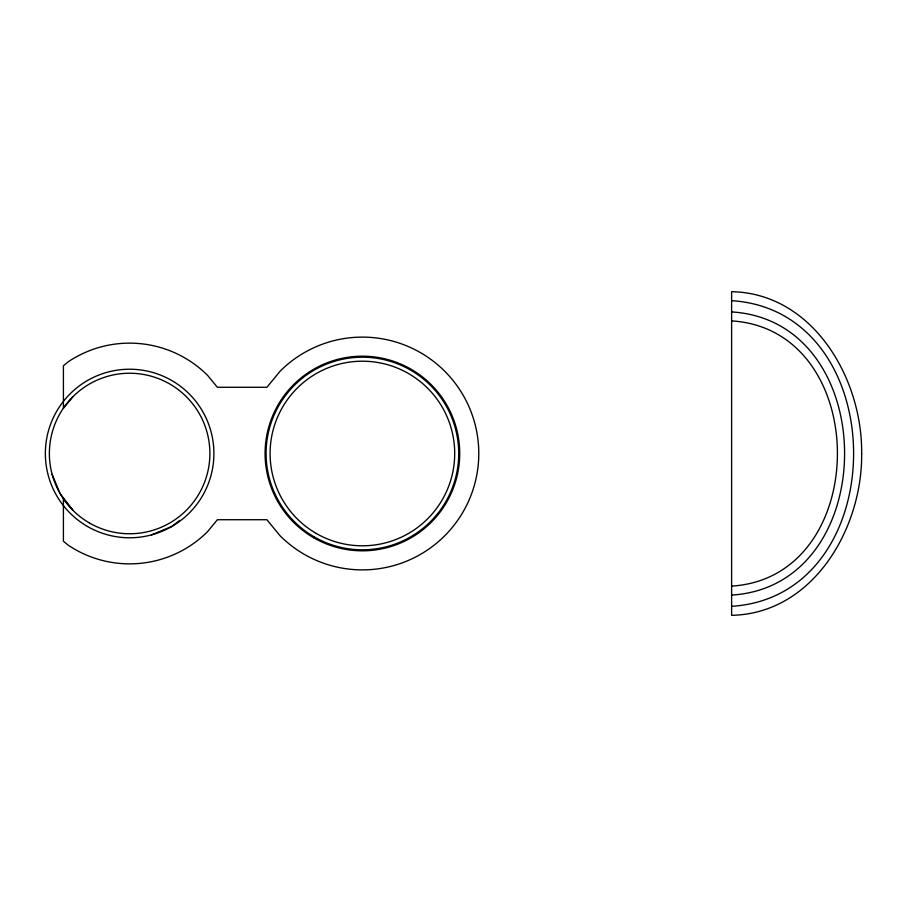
<?xml version="1.0" encoding="UTF-8"?>
<svg xmlns="http://www.w3.org/2000/svg" width="907" height="907" viewBox="0 0 907 907"><rect width="100%" height="100%" fill="white"/><g stroke="black" fill="none" stroke-linecap="round" stroke-linejoin="round"><path stroke-width="1.36" d="M72.877 396.744L63.411 408.275L63.411 365.759L68.308 361.734A110.371 110.371 0 0 1 207.669 375.464L217.374 387.278L266.907 387.278L280.104 371.201A116.379 116.379 0 0 1 444.691 371.201A116.379 116.379 0 0 1 444.691 535.799A116.379 116.379 0 0 1 280.104 535.799L266.907 519.722L217.374 519.722L207.669 531.536A110.371 110.371 0 0 1 68.308 545.266L63.411 541.241L63.411 498.725L72.877 510.256L60.111 493.635L52.096 474.27M179.79 520.323L171.763 526.491L151.446 534.903M731.62 586.103C872.681 577.419 872.681 329.581 731.62 320.897M731.62 595.083C882.25 585.82 882.25 321.18 731.62 311.917M731.62 606.329C894.268 596.012 894.268 310.988 731.62 300.671M861.65 453.5C862.557 527.885 813.477 613.642 731.62 615.32L731.62 291.68C813.477 293.358 862.557 379.115 861.65 453.5M89.498 523.01A80.269 80.269 0 0 0 209.891 453.5A80.269 80.269 0 0 0 89.498 383.99A80.269 80.269 0 0 0 89.498 523.01M314.241 536.91A96.323 96.323 0 0 0 458.715 453.5A96.323 96.323 0 0 0 314.241 370.09A96.323 96.323 0 0 0 314.241 536.91M316.248 533.441A92.31 92.31 0 0 0 454.702 453.5A92.31 92.31 0 0 0 316.248 373.559A92.31 92.31 0 0 0 316.248 533.441M313.743 537.783A97.321 97.321 0 0 0 459.724 453.5A97.321 97.321 0 0 0 313.743 369.217A97.321 97.321 0 0 0 313.743 537.783M87.491 526.491A84.283 84.283 0 0 0 213.905 453.5A84.283 84.283 0 0 0 87.491 380.509A84.283 84.283 0 0 0 87.491 526.491"/></g></svg>
